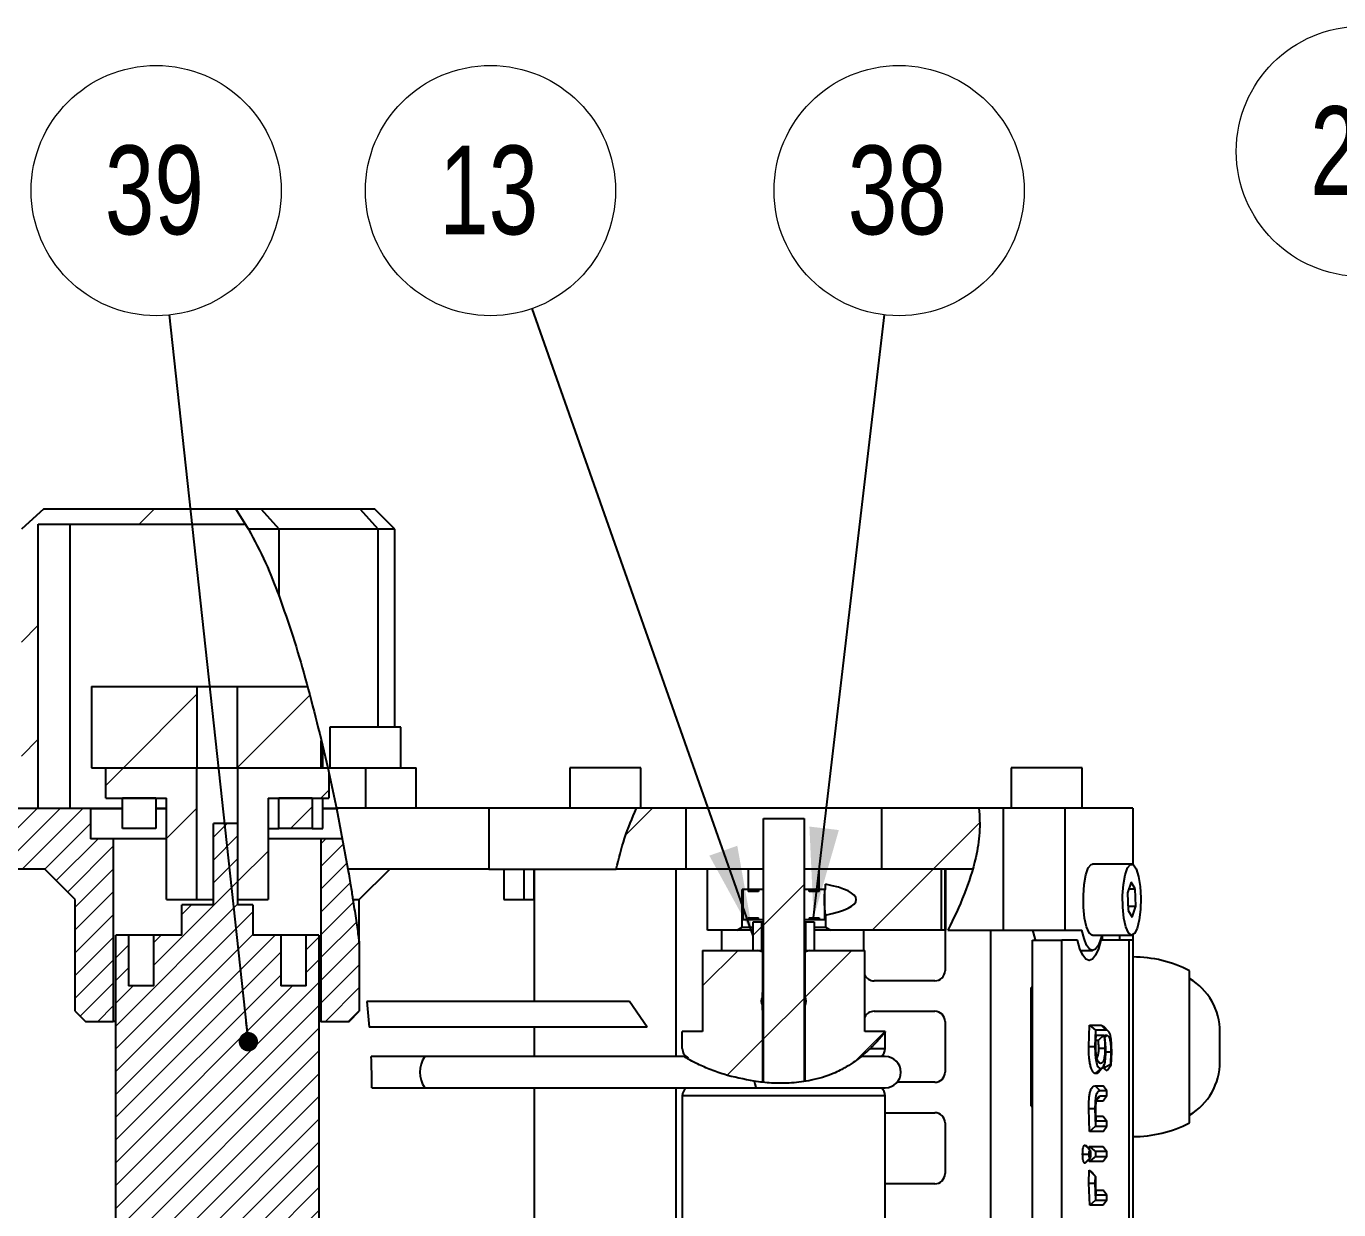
# Model space of a CAD drawing. Header units: millimetres. Extents: x 2 to 418, y 2 to 295.
# Drawn here: x 92.6 to 144.4, y 97 to 143.7 of the extents above; entities that cross this region are included whole.
import ezdxf

# ---------------------------------------------------------------- set-up
doc = ezdxf.new("R2010")
doc.units = ezdxf.units.MM
doc.styles.add('SLDTEXTSTYLE0', font='TXT', dxfattribs={"width": 0.75})
doc.dimstyles.new('SLDDIMSTYLE0', dxfattribs={"dimtxt": 0.18, "dimasz": 0.762, "dimexe": 0, "dimexo": 0.0625, "dimgap": 0, "dimtad": 0, "dimtih": 1, "dimtoh": 1, "dimdec": 0, "dimrnd": 1e-09, "dimzin": 0, "dimdsep": 46, "dimtxsty": 'Standard', "dimblk1": 'DOT', "dimblk2": 'DOT', "dimsah": 1, "dimcen": 0.09, "dimadec": 0, "dimazin": 0, "dimtfac": 0.762, "dimtdec": 0, "dimtofl": 0, "dimtmove": 0, "dimatfit": 3, "dimldrblk": 'DOT', "dimfxl": 1, "dimfrac": 2, "dimtolj": 1, "dimtzin": 0, "dimarcsym": 0})
doc.dimstyles.new('SLDDIMSTYLE1', dxfattribs={"dimtxt": 0.18, "dimasz": 3.556, "dimexe": 0, "dimexo": 0.0625, "dimgap": 0, "dimtad": 0, "dimtih": 1, "dimtoh": 1, "dimdec": 0, "dimrnd": 1e-09, "dimzin": 0, "dimdsep": 46, "dimtxsty": 'Standard', "dimsah": 1, "dimcen": 0.09, "dimadec": 0, "dimazin": 0, "dimtfac": 3.556, "dimtdec": 0, "dimtofl": 0, "dimtmove": 0, "dimatfit": 3, "dimfxl": 1, "dimfrac": 2, "dimtolj": 1, "dimtzin": 0, "dimarcsym": 0})

# ---------------------------------------------------------------- blocks, each defined once
blk = doc.blocks.new('SW_NOTE_10')
at = {"color": 0, "linetype": 'Continuous', "lineweight": 0}
blk.add_circle((-1.641, 4.65), 4.931, dxfattribs=at)
at = {"color": 0, "linetype": 'Continuous', "lineweight": 0, "insert": (-1.711, 6.426), "char_height": 3.5, "attachment_point": 2, "style": 'SLDTEXTSTYLE0'}
blk.add_mtext('13', dxfattribs=at)
blk = doc.blocks.new('SW_NOTE_15')
at = {"color": 0, "linetype": 'Continuous', "lineweight": 0}
blk.add_circle((0.576, 4.897), 4.931, dxfattribs=at)
at = {"color": 0, "linetype": 'Continuous', "lineweight": 0, "insert": (0.505, 6.674), "char_height": 3.5, "attachment_point": 2, "style": 'SLDTEXTSTYLE0'}
blk.add_mtext('38', dxfattribs=at)
blk = doc.blocks.new('SW_NOTE_16')
at = {"color": 0, "linetype": 'Continuous', "lineweight": 0}
blk.add_circle((-0.531, 4.902), 4.931, dxfattribs=at)
at = {"color": 0, "linetype": 'Continuous', "lineweight": 0, "insert": (-0.602, 6.679), "char_height": 3.5, "attachment_point": 2, "style": 'SLDTEXTSTYLE0'}
blk.add_mtext('39', dxfattribs=at)
blk = doc.blocks.new('_Dot')
at = {"color": 0, "linetype": 'ByBlock', "lineweight": -2}
blk.add_line((-0.5, 0), (-1, 0), dxfattribs=at)
at = {"color": 0, "linetype": 'ByBlock', "const_width": 0.5}
blk.add_lwpolyline([(-0.25, 0, 1), (0.25, 0, 1)], format="xyb", close=True, dxfattribs=at)
blk = doc.blocks.new('SW_NOTE_35')
at = {"color": 0, "linetype": 'Continuous', "lineweight": 0}
blk.add_circle((-2.665, 4.148), 4.931, dxfattribs=at)
at = {"color": 0, "linetype": 'Continuous', "lineweight": 0, "insert": (-2.736, 5.925), "char_height": 3.5, "attachment_point": 2, "style": 'SLDTEXTSTYLE0'}
blk.add_mtext('26', dxfattribs=at)

msp = doc.modelspace()

# ---------------------------------------------------------------- hatches: boundary and pattern name
at = {"linetype": 'Continuous', "lineweight": 18}
h = msp.add_hatch(dxfattribs=at)
h.set_pattern_fill('ANSI31', style=0)
edge = h.paths.add_edge_path(flags=0)
edge.add_line((93.11, 124.037), (101.288, 124.037))
edge.add_spline(control_points=[(101.288, 124.037), (101.167, 124.241), (101.039, 124.441), (100.907, 124.637)], knot_values=[0.954638, 0.954638, 0.954638, 0.954638, 0.962391, 0.962391, 0.962391, 0.962391], weights=[1, 1, 1, 1], degree=3, periodic=0)
edge.add_line((100.907, 124.637), (93.331, 124.637))
edge.add_line((93.331, 124.637), (92.448, 123.837))
edge.add_line((92.448, 123.837), (92.448, 114.437))
edge.add_line((92.448, 114.437), (90.917, 114.437))
edge.add_line((90.917, 114.437), (90.917, 112.837))
edge.add_line((90.917, 112.837), (93.11, 112.837))
edge.add_line((93.11, 112.837), (93.11, 124.037))
h = msp.add_hatch(dxfattribs=at)
h.set_pattern_fill('ANSI31', style=0)
h.paths.add_polyline_path([(99.372, 117.637), (95.212, 117.637), (95.212, 114.437), (99.372, 114.437)], flags=0)
h = msp.add_hatch(dxfattribs=at)
h.set_pattern_fill('ANSI31', style=0)
edge = h.paths.add_edge_path(flags=0)
edge.add_line((100.972, 117.637), (100.972, 114.437))
edge.add_line((100.972, 114.437), (104.265, 114.437))
edge.add_line((104.265, 114.437), (104.265, 115.592))
edge.add_spline(control_points=[(104.265, 115.592), (104.1, 116.271), (103.923, 116.952), (103.733, 117.637)], knot_values=[0.858083, 0.858083, 0.858083, 0.858083, 0.881271, 0.881271, 0.881271, 0.881271], weights=[1, 1, 1, 1], degree=3, periodic=0)
edge.add_line((103.733, 117.637), (100.972, 117.637))
h = msp.add_hatch(dxfattribs=at)
h.set_pattern_fill('ANSI31', style=0)
h.paths.add_polyline_path([(95.772, 113.237), (98.172, 113.237), (98.172, 109.237), (99.372, 109.237), (99.372, 114.437), (95.772, 114.437)], flags=0)
h = msp.add_hatch(dxfattribs=at)
h.set_pattern_fill('ANSI31', style=0)
edge = h.paths.add_edge_path(flags=0)
edge.add_spline(control_points=[(104.572, 114.274), (104.56, 114.328), (104.548, 114.383), (104.536, 114.437)], knot_values=[0.843072, 0.843072, 0.843072, 0.843072, 0.844926, 0.844926, 0.844926, 0.844926], weights=[1, 1, 1, 1], degree=3, periodic=0)
edge.add_line((104.536, 114.437), (100.972, 114.437))
edge.add_line((100.972, 114.437), (100.972, 109.237))
edge.add_line((100.972, 109.237), (102.172, 109.237))
edge.add_line((102.172, 109.237), (102.172, 113.237))
edge.add_line((102.172, 113.237), (104.572, 113.237))
edge.add_line((104.572, 113.237), (104.572, 114.274))
h = msp.add_hatch(dxfattribs=at)
h.set_pattern_fill('ANSI31', scale=0.2, style=0)
edge = h.paths.add_edge_path(flags=0)
edge.add_line((94.572, 104.837), (94.972, 104.437))
edge.add_line((94.972, 104.437), (96.072, 104.437))
edge.add_line((96.072, 104.437), (96.072, 111.637))
edge.add_line((96.072, 111.637), (95.172, 111.637))
edge.add_line((95.172, 111.637), (95.172, 112.833))
edge.add_line((95.172, 112.833), (91.181, 112.833))
edge.add_spline(control_points=[(91.181, 112.833), (91.129, 112.791), (91.077, 112.751), (91.024, 112.712), (90.989, 112.686), (90.954, 112.661), (90.917, 112.637)], knot_values=[0.004184, 0.004184, 0.004184, 0.004184, 0.004678, 0.004678, 0.004678, 0.005005, 0.005005, 0.005005, 0.005005], weights=[1, 1, 1, 1, 1, 1, 1], degree=3, periodic=0)
edge.add_line((90.917, 112.637), (90.917, 110.437))
edge.add_line((90.917, 110.437), (93.372, 110.437))
edge.add_line((93.372, 110.437), (94.572, 109.237))
edge.add_line((94.572, 109.237), (94.572, 104.837))
h = msp.add_hatch(dxfattribs=at)
h.set_pattern_fill('ANSI31', style=0)
h.paths.add_polyline_path([(97.748, 113.237), (96.429, 113.237), (96.429, 112.037), (97.748, 112.037)], flags=0)
h = msp.add_hatch(dxfattribs=at)
h.set_pattern_fill('ANSI31', style=0)
h.paths.add_polyline_path([(103.915, 113.237), (102.596, 113.237), (102.596, 112.037), (103.915, 112.037)], flags=0)
h = msp.add_hatch(dxfattribs=at)
h.set_pattern_fill('ANSI31', style=0)
edge = h.paths.add_edge_path(flags=0)
edge.add_line((118.643, 110.437), (118.643, 112.837))
edge.add_line((118.643, 112.837), (116.7, 112.837))
edge.add_spline(control_points=[(116.7, 112.837), (116.562, 112.538), (116.242, 111.761), (116.008, 110.94), (115.903, 110.437)], knot_values=[0.213507, 0.213507, 0.213507, 0.213507, 0.233869, 0.26505, 0.26505, 0.26505, 0.26505], weights=[1, 1, 1, 1, 1], degree=3, periodic=0)
edge.add_line((115.903, 110.437), (118.643, 110.437))
h = msp.add_hatch(dxfattribs=at)
h.set_pattern_fill('ANSI31', style=0)
edge = h.paths.add_edge_path(flags=0)
edge.add_spline(control_points=[(129.957, 110.437), (130.193, 111.263), (130.299, 112.073), (130.205, 112.837)], knot_values=[0.777159, 0.777159, 0.777159, 0.777159, 0.832092, 0.832092, 0.832092, 0.832092], weights=[1, 1, 1, 1], degree=3, periodic=0)
edge.add_line((130.205, 112.837), (126.371, 112.837))
edge.add_line((126.371, 112.837), (126.371, 110.437))
edge.add_line((126.371, 110.437), (129.957, 110.437))
h = msp.add_hatch(dxfattribs=at)
h.set_pattern_fill('ANSI31', style=0)
edge = h.paths.add_edge_path(flags=0)
edge.add_spline(control_points=[(121.707, 102.034), (122.253, 101.981), (122.794, 101.99), (123.307, 102.069)], knot_values=[0.509546, 0.509546, 0.509546, 0.509546, 0.54299, 0.54299, 0.54299, 0.54299], weights=[1, 1, 1, 1], degree=3, periodic=0)
edge.add_line((123.307, 102.069), (123.307, 112.437))
edge.add_line((123.307, 112.437), (121.707, 112.437))
edge.add_line((121.707, 112.437), (121.707, 102.034))
h = msp.add_hatch(dxfattribs=at)
h.set_pattern_fill('ANSI31', scale=0.2, style=0)
edge = h.paths.add_edge_path(flags=0)
edge.add_spline(control_points=[(99.716, 91.037), (100.163, 91.151), (101.969, 91.792), (103.366, 93.063), (104.172, 94.191)], knot_values=[0.558327, 0.558327, 0.558327, 0.558327, 0.572718, 0.617959, 0.617959, 0.617959, 0.617959], weights=[1, 1, 1, 1, 1], degree=3, periodic=0)
edge.add_line((104.172, 94.191), (104.172, 107.837))
edge.add_line((104.172, 107.837), (103.672, 107.837))
edge.add_line((103.672, 107.837), (103.672, 105.837))
edge.add_line((103.672, 105.837), (102.672, 105.837))
edge.add_line((102.672, 105.837), (102.672, 107.837))
edge.add_line((102.672, 107.837), (101.572, 107.837))
edge.add_line((101.572, 107.837), (101.572, 109.037))
edge.add_line((101.572, 109.037), (100.972, 109.037))
edge.add_line((100.972, 109.037), (100.972, 112.237))
edge.add_line((100.972, 112.237), (100.019, 112.237))
edge.add_line((100.019, 112.237), (100.019, 109.037))
edge.add_line((100.019, 109.037), (98.772, 109.037))
edge.add_line((98.772, 109.037), (98.772, 107.837))
edge.add_line((98.772, 107.837), (97.672, 107.837))
edge.add_line((97.672, 107.837), (97.672, 105.837))
edge.add_line((97.672, 105.837), (96.672, 105.837))
edge.add_line((96.672, 105.837), (96.672, 107.837))
edge.add_line((96.672, 107.837), (96.172, 107.837))
edge.add_line((96.172, 107.837), (96.172, 91.052))
edge.add_spline(control_points=[(96.172, 91.052), (96.189, 91.047), (96.207, 91.042), (96.225, 91.037)], knot_values=[0.520366, 0.520366, 0.520366, 0.520366, 0.520967, 0.520967, 0.520967, 0.520967], weights=[1, 1, 1, 1], degree=3, periodic=0)
edge.add_line((96.225, 91.037), (99.716, 91.037))
h = msp.add_hatch(dxfattribs=at)
h.set_pattern_fill('ANSI31', scale=0.2, style=0)
edge = h.paths.add_edge_path(flags=0)
edge.add_line((105.108, 111.637), (104.272, 111.637))
edge.add_line((104.272, 111.637), (104.272, 104.437))
edge.add_line((104.272, 104.437), (105.372, 104.437))
edge.add_line((105.372, 104.437), (105.772, 104.837))
edge.add_line((105.772, 104.837), (105.772, 107.544))
edge.add_spline(control_points=[(105.772, 107.544), (105.574, 108.938), (105.357, 110.295), (105.108, 111.637)], knot_values=[0.767593, 0.767593, 0.767593, 0.767593, 0.813101, 0.813101, 0.813101, 0.813101], weights=[1, 1, 1, 1], degree=3, periodic=0)
h = msp.add_hatch(dxfattribs=at)
h.set_pattern_fill('ANSI31', style=0)
h.paths.add_polyline_path([(121.107, 110.437), (119.507, 110.437), (119.507, 108.037), (120.667, 108.037), (120.867, 108.152), (120.867, 109.637), (121.107, 109.637)], flags=0)
h = msp.add_hatch(dxfattribs=at)
h.set_pattern_fill('ANSI31', style=0)
edge = h.paths.add_edge_path(flags=0)
edge.add_line((124.147, 109.637), (124.147, 109.843))
edge.add_ellipse((122.507, 109.237), major_axis=(2.859, 0), ratio=0.258819, start_angle=-20.2848, end_angle=20.2848, ccw=False)
edge.add_line((124.147, 108.631), (124.147, 108.152))
edge.add_line((124.147, 108.152), (124.347, 108.037))
edge.add_line((124.347, 108.037), (128.719, 108.037))
edge.add_line((128.719, 108.037), (128.719, 110.437))
edge.add_line((128.719, 110.437), (123.907, 110.437))
edge.add_line((123.907, 110.437), (123.907, 109.637))
edge.add_line((123.907, 109.637), (124.147, 109.637))
h = msp.add_hatch(dxfattribs=at)
h.set_pattern_fill('ANSI31', style=0)
h.paths.add_polyline_path([(121.107, 109.637), (120.907, 109.637), (120.907, 108.437), (121.107, 108.437), (121.107, 108.517), (121.507, 108.517), (121.507, 108.437), (121.707, 108.437), (121.707, 109.637), (121.507, 109.637), (121.507, 109.557), (121.107, 109.557)], flags=0)
h = msp.add_hatch(dxfattribs=at)
h.set_pattern_fill('ANSI31', style=0)
h.paths.add_polyline_path([(124.107, 109.637), (123.907, 109.637), (123.907, 109.557), (123.507, 109.557), (123.507, 109.637), (123.307, 109.637), (123.307, 108.437), (123.507, 108.437), (123.507, 108.517), (123.907, 108.517), (123.907, 108.437), (124.107, 108.437)], flags=0)
h = msp.add_hatch(dxfattribs=at)
h.set_pattern_fill('ANSI31', style=0)
h.paths.add_polyline_path([(121.307, 107.237), (121.647, 107.237), (121.647, 108.357), (121.307, 108.357)], flags=0)
h = msp.add_hatch(dxfattribs=at)
h.set_pattern_fill('ANSI31', style=0)
h.paths.add_polyline_path([(123.707, 108.357), (123.367, 108.357), (123.367, 107.237), (123.707, 107.237)], flags=0)
h = msp.add_hatch(dxfattribs=at)
h.set_pattern_fill('ANSI31', style=0)
edge = h.paths.add_edge_path(flags=0)
edge.add_ellipse((122.507, 105.237), major_axis=(-0.887, 0), ratio=0.608931, start_angle=-11.6444, end_angle=11.6444, ccw=False)
edge.add_line((121.667, 105.41), (121.667, 107.183))
edge.add_line((121.667, 107.183), (121.467, 107.237))
edge.add_line((121.467, 107.237), (119.307, 107.237))
edge.add_line((119.307, 107.237), (119.307, 104.037))
edge.add_line((119.307, 104.037), (118.507, 104.037))
edge.add_line((118.507, 104.037), (118.507, 103.375))
edge.add_arc((118.907, 103.375), 0.4, 180, 246.9112)
edge.add_arc((118.507, 102.437), 0.62, 37.6843, 66.9112, ccw=False)
edge.add_spline(control_points=[(118.998, 102.816), (119.827, 102.4), (120.753, 102.132), (121.667, 102.038)], knot_values=[0.452731, 0.452731, 0.452731, 0.452731, 0.508729, 0.508729, 0.508729, 0.508729], weights=[1, 1, 1, 1], degree=3, periodic=0)
edge.add_line((121.667, 102.038), (121.667, 105.064))
h = msp.add_hatch(dxfattribs=at)
h.set_pattern_fill('ANSI31', style=0)
edge = h.paths.add_edge_path(flags=0)
edge.add_spline(control_points=[(123.347, 102.075), (123.783, 102.144), (125.026, 102.502), (125.955, 103.34), (126.507, 104.018)], knot_values=[0.543861, 0.543861, 0.543861, 0.543861, 0.572335, 0.629162, 0.629162, 0.629162, 0.629162], weights=[1, 1, 1, 1, 1], degree=3, periodic=0)
edge.add_line((126.507, 104.018), (126.507, 104.037))
edge.add_line((126.507, 104.037), (125.707, 104.037))
edge.add_line((125.707, 104.037), (125.707, 107.237))
edge.add_line((125.707, 107.237), (123.547, 107.237))
edge.add_line((123.547, 107.237), (123.347, 107.183))
edge.add_line((123.347, 107.183), (123.347, 105.41))
edge.add_ellipse((122.507, 105.237), major_axis=(-0.887, 0), ratio=0.608931, start_angle=168.3556, end_angle=191.6444, ccw=False)
edge.add_line((123.347, 105.064), (123.347, 102.075))

# ---------------------------------------------------------------- linework, layer by layer
at = {"color": 7, "linetype": 'Continuous', "lineweight": 25}
for p, q in [((93.331, 124.637), (92.448, 123.837)), ((93.331, 124.637), (100.907, 124.637)), ((100.907, 124.637), (101.886, 124.637)), ((101.405, 123.837), (100.907, 124.637)), ((101.886, 124.637), (102.611, 123.837)), ((101.886, 124.637), (105.791, 124.637)), ((105.791, 124.637), (106.516, 123.837)), ((105.791, 124.637), (106.372, 124.637)), ((107.172, 123.837), (106.372, 124.637)), ((93.11, 112.837), (93.11, 124.037)), ((93.11, 124.037), (101.288, 124.037)), ((94.372, 112.837), (94.372, 124.037)), ((102.611, 123.837), (101.405, 123.837)), ((102.611, 121.195), (102.611, 123.837)), ((106.516, 123.837), (102.611, 123.837)), ((107.172, 123.837), (106.516, 123.837)), ((107.172, 116.037), (107.172, 123.837)), ((95.212, 117.637), (95.212, 114.437)), ((95.212, 117.637), (99.372, 117.637)), ((99.372, 117.637), (99.372, 114.437)), ((99.372, 117.637), (100.972, 117.637)), ((100.972, 114.437), (100.972, 117.637)), ((100.972, 117.637), (103.733, 117.637)), ((104.614, 116.037), (104.614, 114.437)), ((104.772, 116.037), (104.614, 116.037)), ((107.414, 116.037), (104.772, 116.037)), ((107.414, 114.437), (107.414, 116.037)), ((104.265, 114.437), (104.265, 115.503)), ((95.212, 114.437), (99.372, 114.437)), ((95.772, 113.237), (95.772, 114.437)), ((95.772, 114.437), (99.372, 114.437)), ((99.372, 109.237), (99.372, 114.437)), ((99.372, 114.437), (100.972, 114.437)), ((100.972, 114.437), (100.972, 109.237)), ((100.972, 114.437), (104.536, 114.437)), ((100.972, 114.437), (104.265, 114.437)), ((104.536, 114.437), (106.014, 114.437)), ((104.536, 114.437), (104.876, 112.837)), ((106.014, 114.437), (106.014, 112.837)), ((106.014, 114.437), (108.014, 114.437)), ((108.014, 112.837), (108.014, 114.437)), ((114.067, 114.433), (114.067, 112.837)), ((116.867, 114.433), (114.067, 114.433)), ((116.867, 112.837), (116.867, 114.433)), ((131.467, 114.437), (131.467, 112.837)), ((134.267, 114.437), (131.467, 114.437)), ((134.267, 112.837), (134.267, 114.437)), ((104.572, 114.274), (104.572, 113.237)), ((90.917, 112.837), (93.11, 112.837)), ((95.172, 112.833), (91.181, 112.833)), ((93.11, 112.837), (94.372, 112.837)), ((94.372, 112.837), (96.429, 112.837)), ((95.172, 112.833), (95.172, 111.637)), ((95.172, 112.833), (96.429, 112.833)), ((95.772, 113.237), (98.172, 113.237)), ((96.429, 112.037), (96.429, 113.237)), ((97.748, 113.237), (96.429, 113.237)), ((97.748, 113.237), (97.748, 112.037)), ((97.748, 112.837), (98.172, 112.837)), ((97.748, 112.833), (98.172, 112.833)), ((98.172, 109.237), (98.172, 113.237)), ((102.172, 113.237), (102.172, 109.237)), ((102.172, 113.237), (104.572, 113.237)), ((102.175, 113.237), (102.175, 112.037)), ((102.596, 112.037), (102.596, 113.237)), ((103.915, 113.237), (102.596, 113.237)), ((103.915, 113.237), (103.915, 112.037)), ((104.335, 112.037), (104.335, 113.237)), ((104.335, 112.837), (104.921, 112.837)), ((104.335, 112.833), (104.944, 112.833)), ((110.877, 112.837), (104.876, 112.837)), ((104.876, 112.837), (105.322, 110.437)), ((110.877, 112.837), (110.877, 110.437)), ((116.7, 112.837), (110.877, 112.837)), ((118.643, 112.837), (116.7, 112.837)), ((118.643, 112.837), (118.643, 110.437)), ((126.371, 112.837), (118.643, 112.837)), ((126.371, 110.437), (126.371, 112.837)), ((130.205, 112.837), (126.371, 112.837)), ((131.159, 112.837), (130.205, 112.837)), ((131.159, 112.837), (131.159, 108.037)), ((133.609, 112.837), (131.159, 112.837)), ((133.609, 108.037), (133.609, 112.837)), ((136.267, 112.837), (133.609, 112.837)), ((136.267, 112.837), (136.267, 110.627)), ((121.707, 102.034), (121.707, 112.437)), ((121.707, 112.437), (123.307, 112.437)), ((123.307, 112.437), (123.307, 102.069)), ((97.748, 112.037), (96.429, 112.037)), ((100.019, 109.037), (100.019, 112.237)), ((100.972, 112.237), (100.019, 112.237)), ((100.972, 112.237), (100.972, 109.037)), ((102.175, 112.037), (102.596, 112.037)), ((103.915, 112.037), (102.596, 112.037)), ((103.915, 112.037), (104.335, 112.037)), ((96.072, 111.637), (95.172, 111.637)), ((96.072, 111.637), (96.072, 104.437)), ((98.172, 111.637), (96.072, 111.637)), ((104.272, 111.637), (102.172, 111.637)), ((104.272, 104.437), (104.272, 111.637)), ((105.108, 111.637), (104.272, 111.637)), ((93.372, 110.437), (90.917, 110.437)), ((94.572, 109.237), (93.372, 110.437)), ((110.877, 110.437), (105.322, 110.437)), ((105.772, 109.237), (106.972, 110.437)), ((110.877, 110.437), (115.903, 110.437)), ((111.467, 110.437), (111.467, 109.237)), ((112.267, 109.237), (112.267, 110.437)), ((112.667, 110.437), (112.667, 105.217)), ((112.667, 109.237), (112.667, 110.437)), ((118.643, 110.437), (115.903, 110.437)), ((118.267, 103.057), (118.267, 110.437)), ((119.507, 110.437), (118.643, 110.437)), ((119.507, 108.037), (119.507, 110.437)), ((121.107, 110.437), (119.507, 110.437)), ((121.107, 110.437), (121.107, 109.637)), ((121.707, 110.437), (121.107, 110.437)), ((123.712, 110.437), (123.307, 110.437)), ((123.907, 110.437), (123.712, 110.437)), ((123.907, 109.637), (123.907, 110.437)), ((128.719, 110.437), (123.907, 110.437)), ((129.957, 110.437), (126.371, 110.437)), ((128.719, 110.437), (128.719, 108.037)), ((128.872, 108.037), (128.872, 110.437)), ((128.899, 108.037), (128.899, 110.437)), ((134.63, 110.624), (134.679, 110.637)), ((136.225, 110.637), (134.679, 110.637)), ((124.147, 109.637), (124.147, 109.843)), ((136.2, 109.923), (136.059, 109.5)), ((136.366, 109.661), (136.2, 109.923)), ((94.572, 104.837), (94.572, 109.237)), ((98.172, 109.237), (99.372, 109.237)), ((99.372, 109.237), (100.019, 109.237)), ((100.972, 109.237), (102.172, 109.237)), ((105.519, 109.237), (105.772, 109.237)), ((105.772, 107.544), (105.772, 109.237)), ((111.467, 109.237), (112.267, 109.237)), ((112.267, 109.237), (112.667, 109.237)), ((120.867, 108.152), (120.867, 109.637)), ((121.107, 109.637), (120.867, 109.637)), ((120.907, 108.437), (120.907, 109.637)), ((121.107, 109.637), (120.907, 109.637)), ((121.107, 109.637), (121.107, 109.557)), ((121.507, 109.637), (121.107, 109.637)), ((121.507, 109.557), (121.107, 109.557)), ((121.507, 109.637), (121.507, 109.557)), ((121.707, 109.637), (121.507, 109.637)), ((121.707, 108.437), (121.707, 109.637)), ((123.307, 109.637), (123.307, 108.437)), ((123.507, 109.637), (123.307, 109.637)), ((123.907, 109.637), (123.507, 109.637)), ((123.507, 109.557), (123.507, 109.637)), ((123.907, 109.557), (123.507, 109.557)), ((123.907, 109.557), (123.907, 109.637)), ((124.107, 109.637), (123.907, 109.637)), ((124.147, 109.637), (123.907, 109.637)), ((124.107, 109.637), (124.107, 108.437)), ((136.059, 109.5), (136.083, 108.813)), ((136.113, 109.661), (136.366, 109.661)), ((136.39, 108.974), (136.366, 109.661)), ((98.772, 107.837), (98.772, 109.037)), ((100.019, 109.037), (98.772, 109.037)), ((101.572, 109.037), (100.972, 109.037)), ((101.572, 109.037), (101.572, 107.837)), ((136.077, 108.974), (136.39, 108.974)), ((136.083, 108.813), (136.249, 108.55)), ((136.249, 108.55), (136.39, 108.974)), ((121.107, 108.437), (120.907, 108.437)), ((121.107, 108.437), (121.107, 108.517)), ((121.107, 108.517), (121.507, 108.517)), ((121.507, 108.437), (121.107, 108.437)), ((121.307, 107.237), (121.307, 108.357)), ((121.307, 108.357), (121.647, 108.357)), ((121.507, 108.437), (121.507, 108.517)), ((121.707, 108.437), (121.507, 108.437)), ((121.647, 107.237), (121.647, 108.357)), ((121.647, 108.357), (121.707, 108.357)), ((123.507, 108.437), (123.307, 108.437)), ((123.307, 108.357), (123.367, 108.357)), ((123.367, 108.357), (123.367, 107.237)), ((123.367, 108.357), (123.707, 108.357)), ((123.507, 108.517), (123.507, 108.437)), ((123.507, 108.517), (123.907, 108.517)), ((123.907, 108.437), (123.507, 108.437)), ((123.707, 108.357), (123.707, 107.237)), ((123.907, 108.517), (123.907, 108.437)), ((124.107, 108.437), (123.907, 108.437)), ((124.147, 108.631), (124.147, 108.152)), ((96.172, 91.052), (96.172, 107.837)), ((96.672, 107.837), (96.172, 107.837)), ((96.672, 107.837), (96.672, 105.837)), ((97.672, 107.837), (96.672, 107.837)), ((97.672, 105.837), (97.672, 107.837)), ((98.772, 107.837), (97.672, 107.837)), ((102.672, 107.837), (101.572, 107.837)), ((102.672, 107.837), (102.672, 105.837)), ((103.672, 107.837), (102.672, 107.837)), ((103.672, 105.837), (103.672, 107.837)), ((104.172, 107.837), (103.672, 107.837)), ((104.172, 107.837), (104.172, 94.191)), ((120.667, 108.037), (119.507, 108.037)), ((120.067, 107.237), (120.067, 108.037)), ((120.667, 108.037), (120.867, 108.152)), ((121.307, 108.037), (120.667, 108.037)), ((120.867, 108.152), (121.307, 108.152)), ((123.707, 108.152), (124.147, 108.152)), ((124.347, 108.037), (123.707, 108.037)), ((124.147, 108.152), (124.347, 108.037)), ((128.719, 108.037), (124.347, 108.037)), ((125.667, 107.237), (125.667, 108.037)), ((128.872, 108.037), (128.719, 108.037)), ((128.867, 108.037), (128.867, 106.437)), ((128.899, 108.037), (128.872, 108.037)), ((128.98, 108.037), (131.159, 108.037)), ((130.667, 91.437), (130.667, 108.037)), ((131.159, 108.037), (133.609, 108.037)), ((133.609, 108.037), (134.265, 108.037)), ((134.679, 107.837), (136.225, 107.837)), ((135.067, 107.837), (135.067, 107.637)), ((136.267, 107.846), (136.267, 107.637)), ((105.772, 107.544), (105.772, 104.837)), ((119.307, 107.237), (119.307, 104.037)), ((119.307, 107.237), (121.467, 107.237)), ((121.307, 107.237), (121.647, 107.237)), ((121.667, 107.183), (121.467, 107.237)), ((121.647, 107.237), (121.707, 107.237)), ((121.667, 107.183), (121.667, 105.41)), ((121.707, 107.183), (121.667, 107.183)), ((123.307, 107.237), (123.367, 107.237)), ((123.347, 107.183), (123.307, 107.183)), ((123.547, 107.237), (123.347, 107.183)), ((123.347, 105.41), (123.347, 107.183)), ((123.367, 107.237), (123.707, 107.237)), ((123.547, 107.237), (125.707, 107.237)), ((125.707, 104.037), (125.707, 107.237)), ((132.313, 107.637), (133.472, 107.637)), ((132.313, 92.437), (132.313, 107.637)), ((133.472, 92.437), (133.472, 107.637)), ((134.085, 107.637), (133.472, 107.637)), ((134.204, 107.237), (134.679, 107.237)), ((134.99, 107.637), (135.01, 107.637)), ((136.131, 107.637), (135.01, 107.637)), ((136.131, 65.237), (136.131, 107.637)), ((136.267, 107.637), (136.131, 107.637)), ((136.267, 107.637), (136.267, 65.237)), ((138.507, 100.437), (138.507, 106.437)), ((97.672, 105.837), (96.672, 105.837)), ((103.672, 105.837), (102.672, 105.837)), ((128.467, 106.037), (126.067, 106.037)), ((132.313, 105.777), (132.267, 105.777)), ((132.267, 101.097), (132.267, 105.777)), ((116.429, 105.217), (106.068, 105.217)), ((106.068, 105.217), (106.164, 104.217)), ((117.124, 104.217), (116.429, 105.217)), ((121.667, 105.064), (121.667, 102.038)), ((123.347, 102.075), (123.347, 105.064)), ((94.572, 104.837), (94.972, 104.437)), ((105.372, 104.437), (105.772, 104.837)), ((126.067, 104.837), (128.467, 104.837)), ((94.972, 104.437), (96.072, 104.437)), ((96.172, 104.437), (96.072, 104.437)), ((104.272, 104.437), (104.172, 104.437)), ((104.272, 104.437), (105.372, 104.437)), ((117.124, 104.217), (106.164, 104.217)), ((112.667, 104.217), (112.667, 103.057)), ((118.507, 103.375), (118.507, 104.037)), ((119.307, 104.037), (118.507, 104.037)), ((126.507, 104.037), (125.707, 104.037)), ((126.507, 104.037), (126.507, 104.018)), ((126.507, 103.375), (126.507, 104.018)), ((128.867, 104.437), (128.867, 102.437)), ((134.532, 103.447), (134.564, 104.286)), ((134.564, 104.286), (135.028, 104.286)), ((134.564, 104.286), (134.797, 104.086)), ((134.797, 104.086), (134.777, 103.448)), ((135.221, 104.086), (134.797, 104.086)), ((135.028, 104.286), (135.133, 104.234)), ((135.028, 104.286), (135.221, 104.086)), ((135.312, 104.044), (135.133, 104.237)), ((139.707, 102.846), (139.707, 104.027)), ((134.907, 103.689), (134.813, 103.689)), ((134.822, 103.889), (135.132, 103.889)), ((135.132, 103.889), (134.907, 103.689)), ((135.156, 103.889), (135.254, 103.889)), ((135.254, 103.889), (135.166, 103.798)), ((108.352, 103.057), (106.24, 103.057)), ((106.24, 103.057), (106.24, 103.057)), ((118.559, 103.057), (108.352, 103.057)), ((118.665, 103.057), (118.559, 103.057)), ((126.507, 103.057), (125.589, 103.057)), ((135.405, 103.228), (135.39, 102.743)), ((135.42, 102.719), (135.437, 103.223)), ((134.804, 102.979), (134.998, 102.779)), ((135.39, 102.743), (135.129, 102.592)), ((135.129, 102.592), (135.135, 102.71)), ((135.263, 102.487), (135.129, 102.592)), ((135.42, 102.719), (135.263, 102.487)), ((135.39, 102.743), (135.42, 102.719)), ((128.467, 102.037), (126.981, 102.037)), ((106.269, 101.817), (108.352, 101.817)), ((108.352, 101.817), (121.472, 101.817)), ((112.667, 101.817), (112.667, 95.437)), ((118.267, 95.057), (118.267, 101.817)), ((118.507, 101.498), (118.507, 95.375)), ((121.472, 101.817), (126.507, 101.817)), ((126.507, 95.375), (126.507, 101.498)), ((134.788, 101.897), (135.102, 101.897)), ((134.981, 101.697), (134.788, 101.897)), ((135, 101.499), (134.807, 101.299)), ((135.244, 101.697), (134.981, 101.697)), ((135, 101.499), (135.244, 101.499)), ((135.244, 101.697), (135.102, 101.897)), ((135.244, 101.499), (135.102, 101.299)), ((135.244, 101.499), (135.244, 101.697)), ((132.267, 101.097), (132.313, 101.097)), ((134.564, 100.105), (134.532, 100.989)), ((134.777, 100.988), (134.797, 100.305)), ((135.102, 101.299), (134.807, 101.299)), ((134.821, 100.502), (134.809, 100.955)), ((126.507, 100.837), (128.467, 100.837)), ((128.867, 100.437), (128.867, 98.437)), ((134.816, 100.702), (135.102, 100.702)), ((135.244, 100.502), (134.821, 100.502)), ((135.102, 100.702), (135.244, 100.502)), ((135.244, 100.305), (135.244, 100.502)), ((134.564, 100.105), (134.797, 100.305)), ((135.102, 100.105), (134.564, 100.105)), ((134.797, 100.305), (135.244, 100.305)), ((135.102, 100.105), (135.244, 100.305)), ((134.382, 99.563), (134.411, 99.545)), ((134.552, 99.507), (135.102, 99.507)), ((134.552, 99.399), (134.552, 99.507)), ((134.552, 99.507), (134.796, 99.307)), ((135.102, 99.507), (135.244, 99.307)), ((134.41, 98.867), (134.382, 98.849)), ((134.796, 99.11), (134.552, 98.91)), ((134.552, 98.91), (134.552, 99.014)), ((135.102, 98.91), (134.552, 98.91)), ((134.796, 99.307), (134.796, 99.11)), ((135.244, 99.307), (134.796, 99.307)), ((134.796, 99.11), (135.244, 99.11)), ((135.244, 99.11), (135.102, 98.91)), ((135.244, 99.11), (135.244, 99.307)), ((134.532, 98.065), (134.553, 98.574)), ((134.553, 98.574), (134.684, 98.473)), ((134.553, 98.574), (134.784, 98.341)), ((134.684, 98.473), (134.815, 98.317)), ((134.784, 98.341), (134.777, 98.064)), ((134.815, 98.317), (134.784, 98.341)), ((128.467, 98.037), (126.507, 98.037)), ((134.573, 97.193), (134.532, 98.065)), ((134.777, 98.064), (134.804, 97.393)), ((134.809, 98.046), (134.815, 98.317)), ((134.573, 97.193), (134.804, 97.393)), ((134.804, 97.393), (135.244, 97.393)), ((134.816, 97.79), (135.102, 97.79)), ((135.244, 97.59), (134.829, 97.59)), ((135.244, 97.59), (135.102, 97.79)), ((135.244, 97.393), (135.102, 97.193)), ((135.244, 97.393), (135.244, 97.59)), ((135.102, 97.193), (134.573, 97.193))]:
    msp.add_line(p, q, dxfattribs=at)
at = {"color": 8, "linetype": 'Continuous', "lineweight": 25}
for p, q in [((106.516, 116.037), (106.516, 123.837)), ((104.329, 114.437), (104.329, 115.251)), ((135.763, 107.637), (135.763, 107.837)), ((125.921, 103.375), (126.507, 103.375)), ((126.507, 101.498), (118.507, 101.498))]:
    msp.add_line(p, q, dxfattribs=at)
at = {"color": 7, "linetype": 'Continuous', "lineweight": 25, "flags": 128}
for points in [[(134.679, 107.837), (134.668, 107.837), (134.551, 107.927), (134.448, 108.159), (134.37, 108.507), (134.325, 108.935), (134.319, 109.395), (134.352, 109.838), (134.42, 110.216), (134.516, 110.488), (134.63, 110.624)], [(136.176, 110.624), (136.295, 110.61), (136.407, 110.447), (136.499, 110.153), (136.561, 109.759), (136.586, 109.309), (136.573, 108.851), (136.522, 108.435), (136.438, 108.106), (136.332, 107.899), (136.213, 107.837), (136.096, 107.927), (135.993, 108.159), (135.915, 108.507), (135.871, 108.935), (135.865, 109.395), (135.897, 109.838), (135.966, 110.216), (136.062, 110.488), (136.176, 110.624)], [(132.437, 107.637), (132.416, 107.701), (132.333, 108.037)], [(135.049, 107.837), (135.011, 107.701), (134.911, 107.448), (134.798, 107.29), (134.679, 107.237), (134.56, 107.29), (134.448, 107.448), (134.347, 107.701), (134.265, 108.037)], [(135.01, 107.637), (134.914, 107.299), (134.801, 107.046), (134.677, 106.89), (134.547, 106.837), (134.418, 106.89), (134.294, 107.046), (134.181, 107.299), (134.085, 107.637)], [(134.532, 103.447), (134.655, 103.448), (134.777, 103.448)], [(134.928, 103.382), (135.051, 103.383), (135.173, 103.384)], [(135.405, 103.228), (135.283, 103.227), (135.16, 103.227)], [(134.805, 102.382), (134.901, 102.482), (134.998, 102.582)], [(134.904, 102.428), (134.994, 102.525), (135.084, 102.621)], [(134.777, 100.988), (134.655, 100.989), (134.532, 100.989)], [(134.591, 99.357), (134.501, 99.453), (134.411, 99.55)], [(134.576, 99.05), (134.479, 98.949), (134.382, 98.849)], [(134.41, 98.863), (134.5, 98.959), (134.59, 99.055)], [(134.532, 98.065), (134.655, 98.065), (134.777, 98.064)]]:
    msp.add_lwpolyline(points, dxfattribs=at)
at = {"color": 8, "linetype": 'Continuous', "lineweight": 25, "flags": 128}
msp.add_lwpolyline([(121.341, 102.079), (121.365, 101.972), (121.396, 101.891), (121.43, 101.838), (121.466, 101.817), (121.472, 101.817)], dxfattribs=at)
at = {"color": 7, "linetype": 'Continuous', "lineweight": 25}
for centre, radius, start, end in [((136.267, 102.061), 4.916, 62.8925, 90), ((126.067, 106.437), 0.4, 205.8363, 270), ((128.467, 106.437), 0.4, 270, 0), ((137.272, 104.027), 2.435, 0, 59.5231), ((126.067, 104.437), 0.4, 90, 154.1637), ((128.467, 104.437), 0.4, 0, 90), ((80.974, 101.851), 25.295, 359.9213, 2.7136), ((118.907, 103.375), 0.4, 180, 246.9112), ((126.107, 103.375), 0.4, 307.2747, 0), ((126.507, 102.437), 0.62, 270, 90), ((137.272, 102.846), 2.435, 300.4769, 0), ((128.467, 102.437), 0.4, 270, 0), ((118.907, 101.498), 0.4, 127.2747, 180), ((126.107, 101.498), 0.4, 0, 52.7253), ((128.467, 100.437), 0.4, 0, 90), ((136.267, 104.813), 4.916, 270, 297.1075), ((128.467, 98.437), 0.4, 270, 0)]:
    msp.add_arc(centre, radius, start, end, dxfattribs=at)
at = {"color": 8, "linetype": 'Continuous', "lineweight": 25}
msp.add_arc((109.251, 102.437), 1.092, 145.4168, 214.5832, dxfattribs=at)
at = {"color": 7, "linetype": 'Continuous', "lineweight": 25}
for centre, major_axis, ratio, start_param, end_param in [((122.507, 109.237), (2.859, 0), 0.258819, 5.323282, 7.243089), ((122.507, 105.237), (-0.887, 0), 0.608931, 5.956859, 6.609512), ((122.507, 105.237), (-0.887, 0), 0.608931, 2.815266, 3.467919)]:
    msp.add_ellipse(centre, major_axis=major_axis, ratio=ratio, start_param=start_param, end_param=end_param, dxfattribs=at)
for points, knots in [([(101.405, 123.837), (101.638, 123.397), (102.107, 122.512), (102.443, 121.635), (102.611, 121.195)], [0, 0, 0, 0, 0.497559, 1, 1, 1, 1]), ([(102.611, 121.195), (102.793, 120.675), (103.158, 119.634), (103.817, 117.401), (104.248, 115.625), (104.536, 114.437)], [0, 0, 0, 0, 0.2482953, 0.4967462, 1, 1, 1, 1]), ([(115.903, 110.437), (116.001, 110.846), (116.199, 111.669), (116.532, 112.446), (116.7, 112.837)], [0, 0, 0, 0, 0.496575, 1, 1, 1, 1]), ([(130.205, 112.837), (130.224, 112.518), (130.262, 111.868), (130.062, 110.719), (129.648, 109.424), (129.204, 108.502), (128.98, 108.037)], [0, 0, 0, 0, 0.1899228, 0.3866543, 0.6905103, 1, 1, 1, 1]), ([(105.322, 110.437), (105.363, 110.192), (105.446, 109.699), (105.494, 109.392), (105.519, 109.237)], [0, 0, 0, 0, 0.496008, 1, 1, 1, 1]), ([(105.519, 109.237), (105.557, 108.992), (105.635, 108.487), (105.717, 107.926), (105.76, 107.629), (105.771, 107.55), (105.772, 107.545), (105.772, 107.544)], [0, 0, 0, 0, 0.3388181, 0.6978937, 0.8434119, 0.9619731, 1, 1, 1, 1]), ([(124.147, 108.631), (124.147, 108.642), (124.146, 108.701), (124.133, 108.844), (124.113, 109.078), (124.11, 109.326), (124.123, 109.513), (124.131, 109.606), (124.134, 109.637)], [0, 0, 0, 0, 0.050205, 0.269505, 0.498213, 0.710299, 0.905439, 1, 1, 1, 1]), ([(121.667, 105.41), (121.667, 105.437), (121.668, 105.514), (121.672, 105.613), (121.697, 105.66), (121.707, 105.679)], [0, 0, 0, 0, 0.243306, 0.702356, 1, 1, 1, 1]), ([(121.707, 104.782), (121.705, 104.784), (121.683, 104.811), (121.671, 104.902), (121.668, 105.008), (121.667, 105.064)], [0, 0, 0, 0, 0.045143, 0.501393, 1, 1, 1, 1]), ([(123.347, 105.064), (123.347, 105.066), (123.347, 105.114), (123.346, 105.214), (123.347, 105.332), (123.347, 105.394), (123.347, 105.41)], [0, 0, 0, 0, 0.025407, 0.438137, 0.851898, 1, 1, 1, 1]), ([(126.507, 104.018), (126.486, 103.992), (126.436, 103.93), (126.16, 103.609), (125.951, 103.404), (125.921, 103.375)], [0, 0, 0, 0, 0.3993126, 0.9136363, 1, 1, 1, 1]), ([(135.437, 103.223), (135.436, 103.339), (135.434, 103.514), (135.415, 103.736), (135.39, 103.885), (135.353, 103.99), (135.297, 104.073), (135.251, 104.081), (135.221, 104.086)], [0, 0, 0, 0, 0.250369, 0.375576, 0.500446, 0.624928, 0.750055, 1, 1, 1, 1]), ([(134.809, 103.444), (134.809, 103.518), (134.81, 103.612), (134.814, 103.705), (134.815, 103.729), (134.816, 103.747), (134.817, 103.765), (134.817, 103.781), (134.818, 103.791), (134.819, 103.827), (134.821, 103.862), (134.822, 103.889)], [0, 0, 0, 0, 0.4998482, 0.6248628, 0.6291599, 0.6614803, 0.7499088, 0.7517674, 0.7683555, 0.8161895, 1, 1, 1, 1]), ([(134.928, 103.382), (134.927, 103.436), (134.926, 103.543), (134.913, 103.64), (134.907, 103.689)], [0, 0, 0, 0, 0.499823, 1, 1, 1, 1]), ([(135.132, 103.889), (135.136, 103.86), (135.141, 103.823), (135.146, 103.784), (135.147, 103.774), (135.148, 103.771), (135.153, 103.73), (135.168, 103.608), (135.171, 103.473), (135.173, 103.384)], [0, 0, 0, 0, 0.184045, 0.232125, 0.24518, 0.24896, 0.250912, 0.501053, 1, 1, 1, 1]), ([(135.205, 103.272), (135.202, 103.381), (135.199, 103.49), (135.188, 103.591), (135.188, 103.598), (135.185, 103.624), (135.174, 103.722), (135.164, 103.815), (135.156, 103.889)], [0, 0, 0, 0, 0.497617, 0.498815, 0.508021, 0.533394, 0.629052, 1, 1, 1, 1]), ([(135.254, 103.889), (135.276, 103.88), (135.308, 103.867), (135.346, 103.783), (135.37, 103.7), (135.388, 103.593), (135.403, 103.436), (135.404, 103.311), (135.405, 103.228)], [0, 0, 0, 0, 0.249419, 0.374942, 0.499974, 0.625811, 0.751142, 1, 1, 1, 1]), ([(121.341, 102.079), (120.937, 102.157), (120.329, 102.274), (119.566, 102.553), (119.09, 102.764), (118.777, 102.93), (118.627, 103.015), (118.563, 103.052), (118.56, 103.054), (118.559, 103.055)], [0, 0, 0, 0, 0.366469, 0.551982, 0.736654, 0.860681, 0.92342, 0.972974, 1, 1, 1, 1]), ([(125.56, 103.053), (125.561, 103.054), (125.578, 103.068), (125.513, 103.014), (125.334, 102.874), (124.974, 102.632), (124.399, 102.336), (123.644, 102.106), (122.811, 101.999), (122.054, 101.992), (121.566, 102.051), (121.341, 102.079)], [0, 0, 0, 0, 0.008173, 0.078401, 0.182927, 0.289457, 0.409936, 0.583549, 0.726718, 0.87355, 1, 1, 1, 1]), ([(125.503, 103.007), (125.513, 103.015), (125.532, 103.031), (125.577, 103.067), (125.636, 103.116), (125.725, 103.192), (125.827, 103.285), (125.889, 103.344), (125.921, 103.375)], [0, 0, 0, 0, 0.085487, 0.171168, 0.274758, 0.431393, 0.706739, 1, 1, 1, 1]), ([(134.805, 102.382), (134.768, 102.393), (134.713, 102.409), (134.647, 102.533), (134.603, 102.665), (134.57, 102.835), (134.539, 103.093), (134.535, 103.306), (134.532, 103.447)], [0, 0, 0, 0, 0.249666, 0.374854, 0.500005, 0.625151, 0.750346, 1, 1, 1, 1]), ([(134.777, 103.448), (134.779, 103.333), (134.782, 103.159), (134.806, 102.947), (134.833, 102.808), (134.869, 102.7), (134.923, 102.602), (134.968, 102.59), (134.998, 102.582)], [0, 0, 0, 0, 0.24966, 0.374893, 0.499509, 0.624718, 0.750159, 1, 1, 1, 1]), ([(134.998, 102.779), (134.973, 102.786), (134.925, 102.8), (134.87, 102.914), (134.837, 103.05), (134.814, 103.214), (134.811, 103.352), (134.809, 103.444)], [0, 0, 0, 0, 0.252023, 0.502566, 0.628941, 0.754712, 1, 1, 1, 1]), ([(134.852, 102.998), (134.859, 103.005), (134.873, 103.02), (134.893, 103.063), (134.91, 103.126), (134.926, 103.231), (134.927, 103.322), (134.928, 103.382)], [0, 0, 0, 0, 0.158877, 0.3274, 0.495733, 0.664139, 1, 1, 1, 1]), ([(135.173, 103.384), (135.172, 103.297), (135.169, 103.167), (135.147, 103.015), (135.124, 102.92), (135.095, 102.85), (135.053, 102.79), (135.02, 102.784), (134.998, 102.779)], [0, 0, 0, 0, 0.249778, 0.37479, 0.499802, 0.625098, 0.750368, 1, 1, 1, 1]), ([(134.998, 102.582), (135.024, 102.586), (135.063, 102.593), (135.113, 102.656), (135.147, 102.73), (135.175, 102.837), (135.201, 103.017), (135.203, 103.17), (135.205, 103.272)], [0, 0, 0, 0, 0.249298, 0.374608, 0.49914, 0.624342, 0.749697, 1, 1, 1, 1]), ([(134.904, 102.429), (134.903, 102.428), (134.872, 102.383), (134.838, 102.383), (134.805, 102.382)], [0, 0, 0, 0, 0.01639, 1, 1, 1, 1]), ([(134.532, 100.989), (134.534, 101.119), (134.536, 101.314), (134.564, 101.551), (134.597, 101.7), (134.64, 101.804), (134.704, 101.882), (134.754, 101.891), (134.788, 101.897)], [0, 0, 0, 0, 0.249758, 0.3748486, 0.4997373, 0.6247353, 0.7498617, 1, 1, 1, 1]), ([(134.981, 101.697), (134.954, 101.693), (134.914, 101.686), (134.863, 101.633), (134.827, 101.558), (134.801, 101.439), (134.78, 101.247), (134.778, 101.092), (134.777, 100.988)], [0, 0, 0, 0, 0.250284, 0.375173, 0.500596, 0.625165, 0.750188, 1, 1, 1, 1]), ([(134.809, 100.955), (134.809, 100.998), (134.81, 101.086), (134.821, 101.214), (134.84, 101.325), (134.876, 101.435), (134.932, 101.492), (134.977, 101.497), (135, 101.499)], [0, 0, 0, 0, 0.125318, 0.250714, 0.375789, 0.500865, 0.749544, 1, 1, 1, 1]), ([(134.291, 99.206), (134.292, 99.254), (134.294, 99.348), (134.312, 99.449), (134.33, 99.511), (134.352, 99.555), (134.37, 99.56), (134.382, 99.563)], [0, 0, 0, 0, 0.24966, 0.499347, 0.624723, 0.750151, 1, 1, 1, 1]), ([(134.382, 99.563), (134.383, 99.563), (134.385, 99.56), (134.394, 99.551), (134.426, 99.518), (134.488, 99.454), (134.543, 99.397), (134.576, 99.363)], [0, 0, 0, 0, 0.004853, 0.040534, 0.137386, 0.500001, 1, 1, 1, 1]), ([(134.576, 99.363), (134.57, 99.363), (134.562, 99.362), (134.552, 99.343), (134.544, 99.314), (134.537, 99.269), (134.536, 99.227), (134.536, 99.206)], [0, 0, 0, 0, 0.251396, 0.37669, 0.501602, 0.750983, 1, 1, 1, 1]), ([(134.616, 99.206), (134.616, 99.217), (134.615, 99.237), (134.613, 99.278), (134.607, 99.315), (134.599, 99.344), (134.589, 99.361), (134.581, 99.363), (134.576, 99.363)], [0, 0, 0, 0, 0.124307, 0.249142, 0.498103, 0.622825, 0.748299, 1, 1, 1, 1]), ([(134.382, 98.849), (134.37, 98.853), (134.352, 98.859), (134.33, 98.902), (134.312, 98.964), (134.294, 99.065), (134.292, 99.159), (134.291, 99.206)], [0, 0, 0, 0, 0.249768, 0.375265, 0.500628, 0.75033, 1, 1, 1, 1]), ([(134.291, 99.206), (134.292, 99.206), (134.304, 99.206), (134.345, 99.206), (134.425, 99.206), (134.495, 99.206), (134.536, 99.206)], [0, 0, 0, 0, 0.01648, 0.144801, 0.499997, 1, 1, 1, 1]), ([(134.536, 99.206), (134.536, 99.196), (134.536, 99.175), (134.539, 99.134), (134.544, 99.098), (134.552, 99.069), (134.562, 99.052), (134.57, 99.05), (134.576, 99.05)], [0, 0, 0, 0, 0.12636, 0.250902, 0.500278, 0.625929, 0.751022, 1, 1, 1, 1]), ([(134.576, 99.05), (134.581, 99.051), (134.589, 99.052), (134.599, 99.069), (134.607, 99.098), (134.614, 99.144), (134.615, 99.186), (134.616, 99.206)], [0, 0, 0, 0, 0.252755, 0.378649, 0.503489, 0.752198, 1, 1, 1, 1]), ([(134.829, 97.59), (134.827, 97.617), (134.825, 97.652), (134.822, 97.689), (134.822, 97.698), (134.822, 97.701), (134.819, 97.739), (134.811, 97.852), (134.81, 97.968), (134.809, 98.046)], [0, 0, 0, 0, 0.183447, 0.231467, 0.24455, 0.248362, 0.250351, 0.500468, 1, 1, 1, 1])]:
    msp.add_open_spline(points, degree=3, knots=knots, dxfattribs=at)

# ---------------------------------------------------------------- block references
at = {"color": 7, "linetype": 'Continuous', "lineweight": 0}
for name, p in [('SW_NOTE_35', (147.946, 134.582)), ('SW_NOTE_16', (98.294, 132.282)), ('SW_NOTE_10', (112.584, 132.534)), ('SW_NOTE_15', (126.479, 132.287))]:
    msp.add_blockref(name, p, dxfattribs=at)

# ---------------------------------------------------------------- leaders
for points, dimstyle in [([(121.307, 107.813), (112.584, 132.534)], 'SLDDIMSTYLE1'), ([(101.398, 103.636), (98.294, 132.282)], 'SLDDIMSTYLE0'), ([(123.684, 108.517), (126.479, 132.287)], 'SLDDIMSTYLE1')]:
    msp.add_leader(points, dimstyle=dimstyle, dxfattribs=at)

doc.saveas('drawing.dxf')
